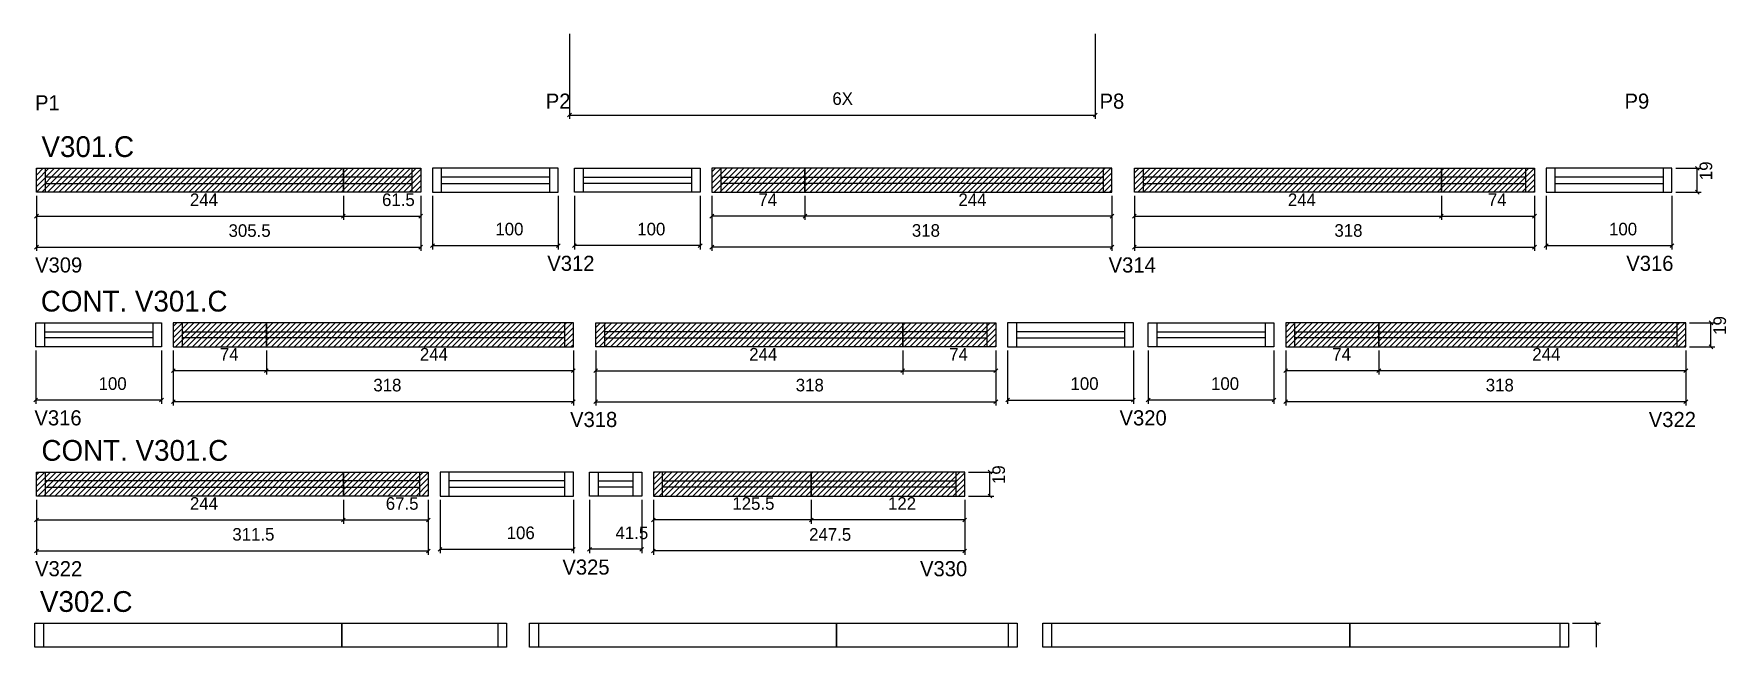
# Model space of a CAD drawing. Header units: metres. Extents: x 3420 to 4766, y 1916 to 2403.
import ezdxf

# ---------------------------------------------------------------- set-up
doc = ezdxf.new("R2010")
doc.units = ezdxf.units.M
for name, color, linetype in [('5', 7, 'Continuous'), ('COTA', 7, 'Continuous'), ('NOMENCLATURA', 7, 'Continuous'), ('Painéis', 7, 'Continuous'), ('REAPROVEITAMENTO', 7, 'Continuous'), ('SARR_2.2x7', 7, 'Continuous')]:
    doc.layers.add(name, color=color, linetype=linetype)

msp = doc.modelspace()

# ---------------------------------------------------------------- hatches: boundary and pattern name
at = {"layer": 'REAPROVEITAMENTO'}
h = msp.add_hatch(dxfattribs=at)
h.set_pattern_fill('ANSI31')
h.paths.add_polyline_path([(3422.4, 2296.3), (3422.4, 2277.3), (3727.9, 2277.3), (3727.9, 2296.3), (3422.4, 2296.3)])
h = msp.add_hatch(dxfattribs=at)
h.set_pattern_fill('ANSI31')
h.paths.add_polyline_path([(3959.3, 2296.3), (3959.3, 2277.3), (4277.3, 2277.3), (4277.3, 2296.3), (3959.3, 2296.3)])
h = msp.add_hatch(dxfattribs=at)
h.set_pattern_fill('ANSI31')
h.paths.add_polyline_path([(4295.2, 2296.3), (4295.2, 2277.3), (4613.2, 2277.3), (4613.2, 2296.3), (4295.2, 2296.3)])
h = msp.add_hatch(dxfattribs=at)
h.set_pattern_fill('ANSI31')
h.paths.add_polyline_path([(3531.2, 2173.5), (3531.2, 2154.5), (3849.2, 2154.5), (3849.2, 2173.5), (3531.2, 2173.5)])
h = msp.add_hatch(dxfattribs=at)
h.set_pattern_fill('ANSI31')
h.paths.add_polyline_path([(3867, 2173.5), (3867, 2154.5), (4185, 2154.5), (4185, 2173.5), (3867, 2173.5)])
h = msp.add_hatch(dxfattribs=at)
h.set_pattern_fill('ANSI31')
h.paths.add_polyline_path([(4415.5, 2173.5), (4415.5, 2154.5), (4733.5, 2154.5), (4733.5, 2173.5), (4415.5, 2173.5)])
h = msp.add_hatch(dxfattribs=at)
h.set_pattern_fill('ANSI31')
h.paths.add_polyline_path([(3422.4, 2055), (3422.4, 2036), (3733.9, 2036), (3733.9, 2055), (3422.4, 2055)])
h = msp.add_hatch(dxfattribs=at)
h.set_pattern_fill('ANSI31')
h.paths.add_polyline_path([(3912.8, 2055), (3912.8, 2036), (4160.3, 2036), (4160.3, 2055), (3912.8, 2055)])

# ---------------------------------------------------------------- linework, layer by layer
at = {"layer": 'COTA', "color": 4, "lineweight": 25}
for p, q in [((3846.1, 2403), (3846.1, 2335.5)), ((4264.1, 2403), (4264.1, 2335.5)), ((3846.1, 2338.5), (4264.1, 2338.5)), ((4725.5, 2296.3), (4745.6, 2296.3)), ((4742.6, 2277.3), (4742.6, 2296.3)), ((3422.4, 2274.3), (3422.4, 2255.2)), ((3422.4, 2274.3), (3422.4, 2230.6)), ((3666.4, 2274.3), (3666.4, 2255.2)), ((3666.4, 2274.3), (3666.4, 2255.2)), ((3727.9, 2274.3), (3727.9, 2255.2)), ((3727.9, 2274.3), (3727.9, 2230.6)), ((3737.2, 2274.3), (3737.2, 2231.9)), ((3837.2, 2274.3), (3837.2, 2231.9)), ((3850, 2274.3), (3850, 2231.9)), ((3950, 2274.3), (3950, 2231.9)), ((3959.3, 2274.3), (3959.3, 2255.2)), ((3959.3, 2274.3), (3959.3, 2230.6)), ((4033.3, 2274.3), (4033.3, 2255.2)), ((4033.3, 2274.3), (4033.3, 2255.2)), ((4277.3, 2274.3), (4277.3, 2255.2)), ((4277.3, 2274.3), (4277.3, 2230.6)), ((4295.2, 2274.3), (4295.2, 2255.2)), ((4295.2, 2274.3), (4295.2, 2230.6)), ((4539.2, 2274.3), (4539.2, 2255.2)), ((4539.2, 2274.3), (4539.2, 2255.2)), ((4613.2, 2274.3), (4613.2, 2255.2)), ((4613.2, 2274.3), (4613.2, 2230.6)), ((4622.5, 2274.3), (4622.5, 2231.9)), ((4722.5, 2274.3), (4722.5, 2231.9)), ((4725.5, 2277.3), (4745.6, 2277.3)), ((3422.4, 2258.2), (3666.4, 2258.2)), ((3666.4, 2258.2), (3727.9, 2258.2)), ((4033.3, 2258.2), (3959.3, 2258.2)), ((4277.3, 2258.2), (4033.3, 2258.2)), ((4295.2, 2258.2), (4539.2, 2258.2)), ((4539.2, 2258.2), (4613.2, 2258.2)), ((3422.4, 2233.6), (3727.9, 2233.6)), ((3737.2, 2234.9), (3837.2, 2234.9)), ((3950, 2234.9), (3850, 2234.9)), ((4277.3, 2233.6), (3959.3, 2233.6)), ((4295.2, 2233.6), (4613.2, 2233.6)), ((4622.5, 2234.9), (4722.5, 2234.9)), ((4736.5, 2173.5), (4756.5, 2173.5)), ((4753.5, 2154.5), (4753.5, 2173.5)), ((4736.5, 2154.5), (4756.5, 2154.5)), ((3421.8, 2151.5), (3421.8, 2109.2)), ((3521.8, 2151.5), (3521.8, 2109.2)), ((3531.2, 2151.5), (3531.2, 2132.5)), ((3531.2, 2151.5), (3531.2, 2107.9)), ((3605.2, 2151.5), (3605.2, 2132.5)), ((3605.2, 2151.5), (3605.2, 2132.5)), ((3849.2, 2151.5), (3849.2, 2132.5)), ((3849.2, 2151.5), (3849.2, 2107.9)), ((3867, 2151.5), (3867, 2132.5)), ((3867, 2151.5), (3867, 2107.9)), ((4111, 2151.5), (4111, 2132.5)), ((4111, 2151.5), (4111, 2132.5)), ((4185, 2151.5), (4185, 2132.5)), ((4185, 2151.5), (4185, 2107.9)), ((4194.4, 2151.5), (4194.4, 2109.2)), ((4294.4, 2151.5), (4294.4, 2109.2)), ((4306.1, 2151.5), (4306.1, 2109.2)), ((4406.1, 2151.5), (4406.1, 2109.2)), ((4415.5, 2151.5), (4415.5, 2132.5)), ((4415.5, 2151.5), (4415.5, 2107.9)), ((4489.5, 2151.5), (4489.5, 2132.5)), ((4489.5, 2151.5), (4489.5, 2132.5)), ((4733.5, 2151.5), (4733.5, 2132.5)), ((4733.5, 2151.5), (4733.5, 2107.9)), ((3605.2, 2135.5), (3531.2, 2135.5)), ((3849.2, 2135.5), (3605.2, 2135.5)), ((3867, 2135.5), (4111, 2135.5)), ((4111, 2135.5), (4185, 2135.5)), ((4489.5, 2135.5), (4415.5, 2135.5)), ((4733.5, 2135.5), (4489.5, 2135.5)), ((3521.8, 2112.2), (3421.8, 2112.2)), ((4194.4, 2112.2), (4294.4, 2112.2)), ((4406.1, 2112.2), (4306.1, 2112.2)), ((3849.2, 2110.9), (3531.2, 2110.9)), ((3867, 2110.9), (4185, 2110.9)), ((4733.5, 2110.9), (4415.5, 2110.9)), ((4163.3, 2055), (4183.4, 2055)), ((4180.4, 2036), (4180.4, 2055)), ((3422.4, 2033), (3422.4, 2014)), ((3422.4, 2033), (3422.4, 1989.4)), ((3666.4, 2033), (3666.4, 2014)), ((3666.4, 2033), (3666.4, 2014)), ((3733.9, 2033), (3733.9, 2014)), ((3733.9, 2033), (3733.9, 1989.4)), ((3743.2, 2033), (3743.2, 1990.7)), ((3849.2, 2033), (3849.2, 1990.7)), ((3862, 2033), (3862, 1990.7)), ((3903.5, 2033), (3903.5, 1990.7)), ((3912.8, 2033), (3912.8, 2014)), ((3912.8, 2033), (3912.8, 1989.4)), ((4038.3, 2033), (4038.3, 2014)), ((4038.3, 2033), (4038.3, 2014)), ((4160.3, 2033), (4160.3, 2014)), ((4160.3, 2033), (4160.3, 1989.4)), ((4163.3, 2036), (4183.4, 2036)), ((3422.4, 2017), (3666.4, 2017)), ((3666.4, 2017), (3733.9, 2017)), ((4038.3, 2017), (3912.8, 2017)), ((4160.3, 2017), (4038.3, 2017)), ((3422.4, 1992.4), (3733.9, 1992.4)), ((3743.2, 1993.7), (3849.2, 1993.7)), ((3903.5, 1993.7), (3862, 1993.7)), ((4160.3, 1992.4), (3912.8, 1992.4)), ((4643.4, 1935), (4665.6, 1935)), ((4662.6, 1916), (4662.6, 1935))]:
    msp.add_line(p, q, dxfattribs=at)
at = {"layer": 'COTA', "color": 0, "lineweight": 25}
for p, q in [((3847.6, 2340), (3844.6, 2337)), ((4262.6, 2337), (4265.6, 2340)), ((4744.1, 2294.8), (4741.1, 2297.8)), ((4741.1, 2278.8), (4744.1, 2275.8)), ((3423.9, 2259.7), (3420.9, 2256.7)), ((3664.9, 2256.7), (3667.9, 2259.7)), ((3667.9, 2259.7), (3664.9, 2256.7)), ((3726.4, 2256.7), (3729.4, 2259.7)), ((3960.8, 2259.7), (3957.8, 2256.7)), ((4034.8, 2259.7), (4031.8, 2256.7)), ((4031.8, 2256.7), (4034.8, 2259.7)), ((4275.8, 2256.7), (4278.8, 2259.7)), ((4296.7, 2259.7), (4293.7, 2256.7)), ((4537.7, 2256.7), (4540.7, 2259.7)), ((4540.7, 2259.7), (4537.7, 2256.7)), ((4611.7, 2256.7), (4614.7, 2259.7)), ((3423.9, 2235.1), (3420.9, 2232.1)), ((3726.4, 2232.1), (3729.4, 2235.1)), ((3738.7, 2236.4), (3735.7, 2233.4)), ((3835.7, 2233.4), (3838.7, 2236.4)), ((3851.5, 2236.4), (3848.5, 2233.4)), ((3948.5, 2233.4), (3951.5, 2236.4)), ((3960.8, 2235.1), (3957.8, 2232.1)), ((4275.8, 2232.1), (4278.8, 2235.1)), ((4296.7, 2235.1), (4293.7, 2232.1)), ((4611.7, 2232.1), (4614.7, 2235.1)), ((4624, 2236.4), (4621, 2233.4)), ((4721, 2233.4), (4724, 2236.4)), ((4755, 2172), (4752, 2175)), ((4752, 2156), (4755, 2153)), ((3532.7, 2137), (3529.7, 2134)), ((3606.7, 2137), (3603.7, 2134)), ((3603.7, 2134), (3606.7, 2137)), ((3847.7, 2134), (3850.7, 2137)), ((3868.5, 2137), (3865.5, 2134)), ((4109.5, 2134), (4112.5, 2137)), ((4112.5, 2137), (4109.5, 2134)), ((4183.5, 2134), (4186.5, 2137)), ((4417, 2137), (4414, 2134)), ((4491, 2137), (4488, 2134)), ((4488, 2134), (4491, 2137)), ((4732, 2134), (4735, 2137)), ((3423.3, 2113.7), (3420.3, 2110.7)), ((3520.3, 2110.7), (3523.3, 2113.7)), ((3532.7, 2112.4), (3529.7, 2109.4)), ((3847.7, 2109.4), (3850.7, 2112.4)), ((3868.5, 2112.4), (3865.5, 2109.4)), ((4183.5, 2109.4), (4186.5, 2112.4)), ((4195.9, 2113.7), (4192.9, 2110.7)), ((4292.9, 2110.7), (4295.9, 2113.7)), ((4307.6, 2113.7), (4304.6, 2110.7)), ((4404.6, 2110.7), (4407.6, 2113.7)), ((4417, 2112.4), (4414, 2109.4)), ((4732, 2109.4), (4735, 2112.4)), ((4181.9, 2053.5), (4178.9, 2056.5)), ((4178.9, 2037.5), (4181.9, 2034.5)), ((3423.9, 2018.5), (3420.9, 2015.5)), ((3664.9, 2015.5), (3667.9, 2018.5)), ((3667.9, 2018.5), (3664.9, 2015.5)), ((3732.4, 2015.5), (3735.4, 2018.5)), ((3914.3, 2018.5), (3911.3, 2015.5)), ((4039.8, 2018.5), (4036.8, 2015.5)), ((4036.8, 2015.5), (4039.8, 2018.5)), ((4158.8, 2015.5), (4161.8, 2018.5)), ((3423.9, 1993.9), (3420.9, 1990.9)), ((3732.4, 1990.9), (3735.4, 1993.9)), ((3744.7, 1995.2), (3741.7, 1992.2)), ((3847.7, 1992.2), (3850.7, 1995.2)), ((3863.5, 1995.2), (3860.5, 1992.2)), ((3902, 1992.2), (3905, 1995.2)), ((3914.3, 1993.9), (3911.3, 1990.9)), ((4158.8, 1990.9), (4161.8, 1993.9)), ((4664.1, 1933.5), (4661.1, 1936.5))]:
    msp.add_line(p, q, dxfattribs=at)
at = {"layer": 'Painéis', "color": 200, "lineweight": 25}
for points in [[(3666.4, 2277.3), (3422.4, 2277.3), (3422.4, 2296.3), (3666.4, 2296.3)], [(3666.4, 2296.3), (3727.9, 2296.3), (3727.9, 2277.3), (3666.4, 2277.3)], [(4033.3, 2296.3), (3959.3, 2296.3), (3959.3, 2277.3), (4033.3, 2277.3)], [(4033.3, 2277.3), (4277.3, 2277.3), (4277.3, 2296.3), (4033.3, 2296.3)], [(4539.2, 2277.3), (4295.2, 2277.3), (4295.2, 2296.3), (4539.2, 2296.3)], [(4539.2, 2296.3), (4613.2, 2296.3), (4613.2, 2277.3), (4539.2, 2277.3)], [(3605.2, 2173.5), (3531.2, 2173.5), (3531.2, 2154.5), (3605.2, 2154.5)], [(3605.2, 2154.5), (3849.2, 2154.5), (3849.2, 2173.5), (3605.2, 2173.5)], [(4111, 2154.5), (3867, 2154.5), (3867, 2173.5), (4111, 2173.5)], [(4111, 2173.5), (4185, 2173.5), (4185, 2154.5), (4111, 2154.5)], [(4489.5, 2173.5), (4415.5, 2173.5), (4415.5, 2154.5), (4489.5, 2154.5)], [(4489.5, 2154.5), (4733.5, 2154.5), (4733.5, 2173.5), (4489.5, 2173.5)], [(3666.4, 2036), (3422.4, 2036), (3422.4, 2055), (3666.4, 2055)], [(3666.4, 2055), (3733.9, 2055), (3733.9, 2036), (3666.4, 2036)], [(4038.3, 2055), (3912.8, 2055), (3912.8, 2036), (4038.3, 2036)], [(4038.3, 2036), (4160.3, 2036), (4160.3, 2055), (4038.3, 2055)], [(3665.1, 1916), (3421.1, 1916), (3421.1, 1935), (3665.1, 1935)], [(3665.1, 1935), (3796.1, 1935), (3796.1, 1916), (3665.1, 1916)], [(4058.4, 1916), (3814.4, 1916), (3814.4, 1935), (4058.4, 1935)], [(4058.4, 1935), (4201.9, 1935), (4201.9, 1916), (4058.4, 1916)], [(4466.4, 1916), (4222.4, 1916), (4222.4, 1935), (4466.4, 1935)], [(4466.4, 1935), (4640.4, 1935), (4640.4, 1916), (4466.4, 1916)]]:
    msp.add_lwpolyline(points, close=True, dxfattribs=at)
for points in [[(3737.2, 2296.3), (3737.2, 2277.3), (3837.2, 2277.3), (3837.2, 2296.3), (3737.2, 2296.3)], [(3950, 2296.3), (3950, 2277.3), (3850, 2277.3), (3850, 2296.3), (3950, 2296.3)], [(4622.5, 2296.3), (4622.5, 2277.3), (4722.5, 2277.3), (4722.5, 2296.3), (4622.5, 2296.3)], [(3521.8, 2173.5), (3521.8, 2154.5), (3421.8, 2154.5), (3421.8, 2173.5), (3521.8, 2173.5)], [(4194.4, 2173.5), (4194.4, 2154.5), (4294.4, 2154.5), (4294.4, 2173.5), (4194.4, 2173.5)], [(4406.1, 2173.5), (4406.1, 2154.5), (4306.1, 2154.5), (4306.1, 2173.5), (4406.1, 2173.5)], [(3743.2, 2055), (3743.2, 2036), (3849.2, 2036), (3849.2, 2055), (3743.2, 2055)], [(3903.5, 2055), (3903.5, 2036), (3862, 2036), (3862, 2055), (3903.5, 2055)]]:
    msp.add_lwpolyline(points, dxfattribs=at)
at = {"layer": 'SARR_2.2x7', "color": 40, "lineweight": 25}
for p, q in [((3429.4, 2296.3), (3429.4, 2277.3)), ((3666.4, 2289.3), (3429.4, 2289.3)), ((3720.9, 2289.3), (3666.4, 2289.3)), ((3720.9, 2296.3), (3720.9, 2277.3)), ((3744.2, 2296.3), (3744.2, 2277.3)), ((3830.2, 2289.3), (3744.2, 2289.3)), ((3830.2, 2296.3), (3830.2, 2277.3)), ((3857, 2296.3), (3857, 2277.3)), ((3857, 2289.3), (3943, 2289.3)), ((3943, 2296.3), (3943, 2277.3)), ((3966.3, 2296.3), (3966.3, 2277.3)), ((3966.3, 2289.3), (4033.3, 2289.3)), ((4033.3, 2289.3), (4270.3, 2289.3)), ((4270.3, 2296.3), (4270.3, 2277.3)), ((4302.2, 2296.3), (4302.2, 2277.3)), ((4539.2, 2289.3), (4302.2, 2289.3)), ((4606.2, 2289.3), (4539.2, 2289.3)), ((4606.2, 2296.3), (4606.2, 2277.3)), ((4629.5, 2296.3), (4629.5, 2277.3)), ((4715.5, 2289.3), (4629.5, 2289.3)), ((4715.5, 2296.3), (4715.5, 2277.3)), ((3429.4, 2284.3), (3666.4, 2284.3)), ((3666.4, 2284.3), (3720.9, 2284.3)), ((3744.2, 2284.3), (3830.2, 2284.3)), ((3943, 2284.3), (3857, 2284.3)), ((4033.3, 2284.3), (3966.3, 2284.3)), ((4270.3, 2284.3), (4033.3, 2284.3)), ((4302.2, 2284.3), (4539.2, 2284.3)), ((4539.2, 2284.3), (4606.2, 2284.3)), ((4629.5, 2284.3), (4715.5, 2284.3)), ((3428.8, 2173.5), (3428.8, 2154.5)), ((3428.8, 2166.5), (3514.8, 2166.5)), ((3514.8, 2173.5), (3514.8, 2154.5)), ((3538.2, 2173.5), (3538.2, 2154.5)), ((3538.2, 2166.5), (3605.2, 2166.5)), ((3605.2, 2166.5), (3842.2, 2166.5)), ((3842.2, 2173.5), (3842.2, 2154.5)), ((3874, 2173.5), (3874, 2154.5)), ((4111, 2166.5), (3874, 2166.5)), ((4178, 2166.5), (4111, 2166.5)), ((4178, 2173.5), (4178, 2154.5)), ((4201.4, 2173.5), (4201.4, 2154.5)), ((4287.4, 2166.5), (4201.4, 2166.5)), ((4287.4, 2173.5), (4287.4, 2154.5)), ((4313.1, 2173.5), (4313.1, 2154.5)), ((4313.1, 2166.5), (4399.1, 2166.5)), ((4399.1, 2173.5), (4399.1, 2154.5)), ((4422.5, 2173.5), (4422.5, 2154.5)), ((4422.5, 2166.5), (4489.5, 2166.5)), ((4489.5, 2166.5), (4726.5, 2166.5)), ((4726.5, 2173.5), (4726.5, 2154.5)), ((3514.8, 2161.5), (3428.8, 2161.5)), ((3605.2, 2161.5), (3538.2, 2161.5)), ((3842.2, 2161.5), (3605.2, 2161.5)), ((3874, 2161.5), (4111, 2161.5)), ((4111, 2161.5), (4178, 2161.5)), ((4201.4, 2161.5), (4287.4, 2161.5)), ((4399.1, 2161.5), (4313.1, 2161.5)), ((4489.5, 2161.5), (4422.5, 2161.5)), ((4726.5, 2161.5), (4489.5, 2161.5)), ((3429.4, 2055), (3429.4, 2036)), ((3666.4, 2048), (3429.4, 2048)), ((3726.9, 2048), (3666.4, 2048)), ((3726.9, 2055), (3726.9, 2036)), ((3750.2, 2055), (3750.2, 2036)), ((3842.2, 2048), (3750.2, 2048)), ((3842.2, 2055), (3842.2, 2036)), ((3869, 2055), (3869, 2036)), ((3869, 2048), (3896.5, 2048)), ((3896.5, 2055), (3896.5, 2036)), ((3919.8, 2055), (3919.8, 2036)), ((3919.8, 2048), (4038.3, 2048)), ((4038.3, 2048), (4153.3, 2048)), ((4153.3, 2055), (4153.3, 2036)), ((3429.4, 2043), (3666.4, 2043)), ((3666.4, 2043), (3726.9, 2043)), ((3750.2, 2043), (3842.2, 2043)), ((3896.5, 2043), (3869, 2043)), ((4038.3, 2043), (3919.8, 2043)), ((4153.3, 2043), (4038.3, 2043)), ((3428.1, 1935), (3428.1, 1916)), ((3789.1, 1935), (3789.1, 1916)), ((3821.4, 1935), (3821.4, 1916)), ((4194.9, 1935), (4194.9, 1916)), ((4229.4, 1935), (4229.4, 1916)), ((4633.4, 1935), (4633.4, 1916))]:
    msp.add_line(p, q, dxfattribs=at)

# ---------------------------------------------------------------- texts
at = {"layer": '5', "color": 5, "lineweight": 25}
for s, rotation, p in [('P1', 360, (3421.3, 2342.3)), ('P2', 360, (3827.3, 2343.6)), ('P8', 360, (4267.5, 2343.6)), ('P9', 360, (4684.8, 2343.6)), ('V309', 360, (3421.3, 2213.5)), ('V312', 360, (3828.5, 2214.8)), ('V314', 0, (4274.7, 2213.5)), ('V316', 0, (4686.2, 2214.8)), ('V316', 360, (3420.8, 2092.1)), ('V318', 0, (3846.6, 2090.8)), ('V320', 0, (4283.4, 2092.1)), ('V322', 0, (4704.1, 2090.8)), ('V322', 360, (3421.3, 1972.3)), ('V325', 360, (3840.5, 1973.6)), ('V330', 0, (4124.8, 1972.3))]:
    msp.add_text(s, height=12, rotation=rotation, dxfattribs=at).set_placement(p)
at = {"layer": 'COTA', "color": 240, "lineweight": 25}
for s, p in [('6X', (4055.1, 2346.6)), ('244', (3544.4, 2266.3)), ('61.5', (3697.1, 2266.3)), ('74', (3996.3, 2266.3)), ('244', (4155.3, 2266.3)), ('244', (4417.2, 2266.3)), ('74', (4576.2, 2266.3)), ('305.5', (3575.1, 2241.8)), ('100', (3787.2, 2243)), ('100', (3900, 2243)), ('318', (4118.3, 2241.9)), ('318', (4454.2, 2241.9)), ('100', (4672.5, 2243)), ('74', (3568.2, 2143.6)), ('244', (3727.2, 2143.6)), ('244', (3989, 2143.6)), ('74', (4148, 2143.6)), ('74', (4452.5, 2143.6)), ('244', (4611.5, 2143.6)), ('100', (3471.8, 2120.3)), ('318', (3690.2, 2119.1)), ('318', (4026, 2119.1)), ('100', (4244.4, 2120.3)), ('100', (4356.1, 2120.3)), ('318', (4574.5, 2119.1)), ('244', (3544.4, 2025.1)), ('67.5', (3700.1, 2025.1)), ('125.5', (3975.6, 2025.1)), ('122', (4099.3, 2025.1)), ('311.5', (3578.1, 2000.6)), ('106', (3796.2, 2001.8)), ('41.5', (3882.7, 2001.8)), ('247.5', (4036.6, 2000.5))]:
    msp.add_text(s, height=10, dxfattribs=at).set_placement(p)
for p in [(4754.5, 2286.8), (4765.5, 2164), (4192.3, 2045.5)]:
    msp.add_text('19', height=10, rotation=90, dxfattribs=at).set_placement(p)
at = {"layer": 'NOMENCLATURA', "color": 7, "lineweight": 25}
for s, p in [('V301.C', (3426.4, 2305.2)), ('CONT. V301.C', (3425.9, 2182.5)), ('CONT. V301.C', (3426.4, 2064)), ('V302.C', (3425.2, 1944))]:
    msp.add_text(s, height=16.5, dxfattribs=at).set_placement(p)

doc.saveas('drawing.dxf')
